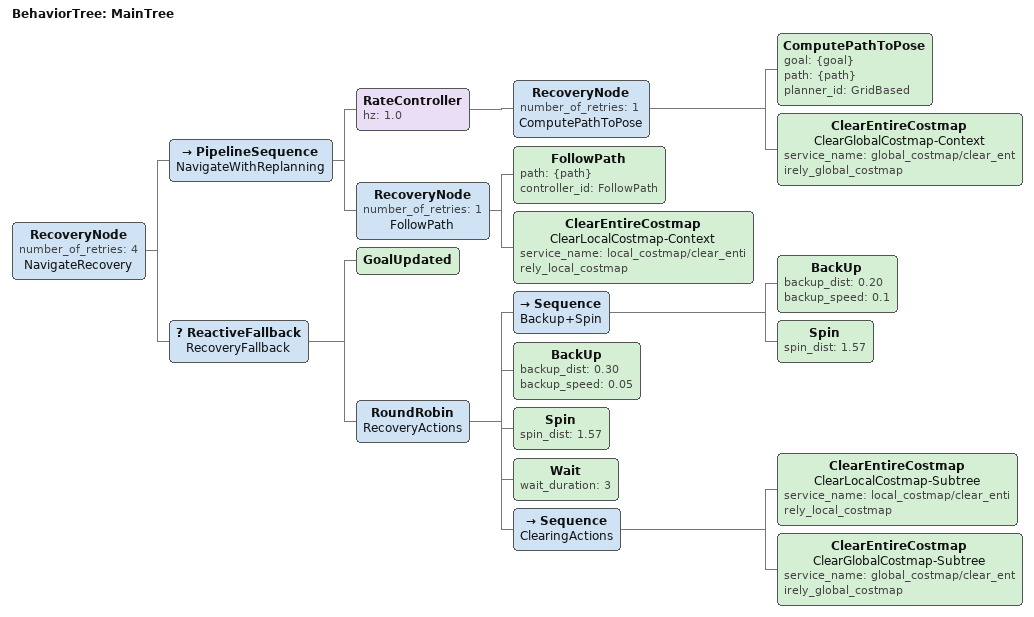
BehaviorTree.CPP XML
<root main_tree_to_execute="MainTree">
  <BehaviorTree ID="MainTree">
    <RecoveryNode number_of_retries="4" name="NavigateRecovery"> <!--reduce number of retries??-->
      <PipelineSequence name="NavigateWithReplanning">
        <RateController hz="1.0">
          <RecoveryNode number_of_retries="1" name="ComputePathToPose">
            <ComputePathToPose goal="{goal}" path="{path}" planner_id="GridBased"/>
            <ClearEntireCostmap name="ClearGlobalCostmap-Context" service_name="global_costmap/clear_entirely_global_costmap"/>
          </RecoveryNode>
        </RateController>
        <RecoveryNode number_of_retries="1" name="FollowPath">
          <FollowPath path="{path}" controller_id="FollowPath"/>
          <ClearEntireCostmap name="ClearLocalCostmap-Context" service_name="local_costmap/clear_entirely_local_costmap"/>
        </RecoveryNode>
      </PipelineSequence>

      <ReactiveFallback name="RecoveryFallback">
        <GoalUpdated/>
        <RoundRobin name="RecoveryActions">

          <Sequence name = "Backup+Spin">
            <BackUp backup_dist = "0.20" backup_speed="0.1"/>
            <Spin spin_dist = "1.57"/>
          </Sequence>

          <BackUp backup_dist="0.30" backup_speed="0.05"/> <!--First backup and then spin-->

          <Spin spin_dist="1.57"/>

          <Wait wait_duration="3"/>

          <Sequence name="ClearingActions">
            <ClearEntireCostmap name="ClearLocalCostmap-Subtree" service_name="local_costmap/clear_entirely_local_costmap"/>
            <ClearEntireCostmap name="ClearGlobalCostmap-Subtree" service_name="global_costmap/clear_entirely_global_costmap"/>
          </Sequence>

        </RoundRobin>
      </ReactiveFallback>
    </RecoveryNode>
  </BehaviorTree>
</root>
